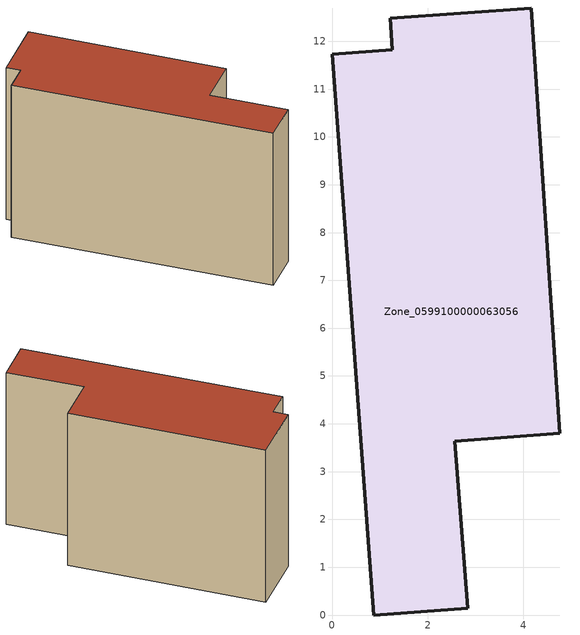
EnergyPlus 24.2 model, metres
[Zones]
Zone_0599100000063056
 floor ground (C_G): 2.56,3.64 2.83,0.15 0.87,0 0,11.73 1.26,11.83 1.21,12.49 4.16,12.7 4.76,3.8 z0
 wall outside (C_F): 2.83,0.15 2.56,3.64 4.76,3.8 4.16,12.7 1.21,12.49 1.26,11.83 0,11.73 0.87,0 2.83,0.15 z0:7.7
 roof outside (C_R): 2.56,3.64 4.76,3.8 4.16,12.7 1.21,12.49 1.26,11.83 0,11.73 0.87,0 2.83,0.15 z7.7
[BUILDING]
Pand.0599100000063056: North Axis=0; Terrain=City; Loads Convergence Tolerance Value=0.04; Temperature Convergence Tolerance Value=0.4; Solar Distribution=FullExterior; Maximum Number of Warmup Days=25; Minimum Number of Warmup Days=1
[Site:Location]
Rotterdam.The.Hague.AP_ZH_NLD Design_Conditions: Latitude=51.96; Longitude=4.45; Time Zone=1; Elevation=-4.5
[SITE:GROUNDTEMPERATURE:BUILDINGSURFACE]
18, 18, 18, 18, 18, 18, 18, 18, 18, 18, 18, 18
[MATERIAL] Thermal Absorptance=0.9; Solar Absorptance=0.7; Visible Absorptance=0.7
Name | Roughness | Thickness | Conductivity | Density | Specific Heat
G.TI.1946 | MediumSmooth | 0.15 | 1 | 540 | 1210
F.TI.1946 | Rough | 0.3 | 0.857143 | 1920 | 840
R.TI.1946 | MediumRough | 0.2 | 0.1 | 1500 | 1000
[CONSTRUCTION]
C_G: G.TI.1946
C_F: F.TI.1946
C_R: R.TI.1946
[ZONE]
Zone_0599100000063056: Type=1; Multiplier=1; Ceiling Height=Autocalculate; Volume=Autocalculate; Floor Area=autocalculate; Part of Total Floor Area=Yes
[ZONEINFILTRATION:DESIGNFLOWRATE]
Infil_Zone_0599100000063056: Zone or ZoneList or Space or SpaceList=Zone_0599100000063056; Schedule=AlwaysOn; Design Flow Rate Calculation Method=Flow/Area; Flow Rate per Floor Area=0.003; Constant Term Coefficient=1; Temperature Term Coefficient=0; Velocity Term Coefficient=0; Velocity Squared Term Coefficient=0
[HVACTEMPLATE:ZONE:IDEALLOADSAIRSYSTEM]
Zone_0599100000063056: Maximum Heating Supply Air Temperature=50; Minimum Cooling Supply Air Temperature=13; Maximum Heating Supply Air Humidity Ratio=0.0156; Minimum Cooling Supply Air Humidity Ratio=0.0077; Heating Limit=NoLimit; Cooling Limit=NoLimit; Dehumidification Control Type=ConstantSensibleHeatRatio; Cooling Sensible Heat Ratio=0.7; Dehumidification Setpoint=60; Humidification Control Type=None; Humidification Setpoint=30; Outdoor Air Method=None; Outdoor Air Flow Rate per Person=0.00944; Outdoor Air Flow Rate per Zone Floor Area=0; Outdoor Air Flow Rate per Zone=0; Demand Controlled Ventilation Type=None; Outdoor Air Economizer Type=NoEconomizer; Heat Recovery Type=None; Sensible Heat Recovery Effectiveness=0.7; Latent Heat Recovery Effectiveness=0.65
[ZONECONTROL:THERMOSTAT]
ThermostatControl_Zone_0599100000063056: Zone or ZoneList=Zone_0599100000063056; Control Type Schedule=DualSetpointControlType; Control 1=Thermostat_Zone_0599100000063056; Temperature Difference Between Cutout And Setpoint=0
[THERMOSTATSETPOINT:DUALSETPOINT]
Thermostat_Zone_0599100000063056: Heating Setpoint Temperature Schedule=HeatingSetpoint_Zone_0599100000063056; Cooling Setpoint Temperature Schedule=CoolingSetpoint_Zone_0599100000063056
[SCHEDULE:COMPACT]
HeatingSetpoint_Zone_0599100000063056: Through: 12/31, For: AllDays, Until: 24:00, 21
CoolingSetpoint_Zone_0599100000063056: Through: 12/31, For: AllDays, Until: 24:00, 24
DualSetpointControlType: Through: 12/31, For: AllDays, Until: 24:00, 4
AlwaysOn: Through: 12/31, For: AllDays, Until: 24:00, 1
